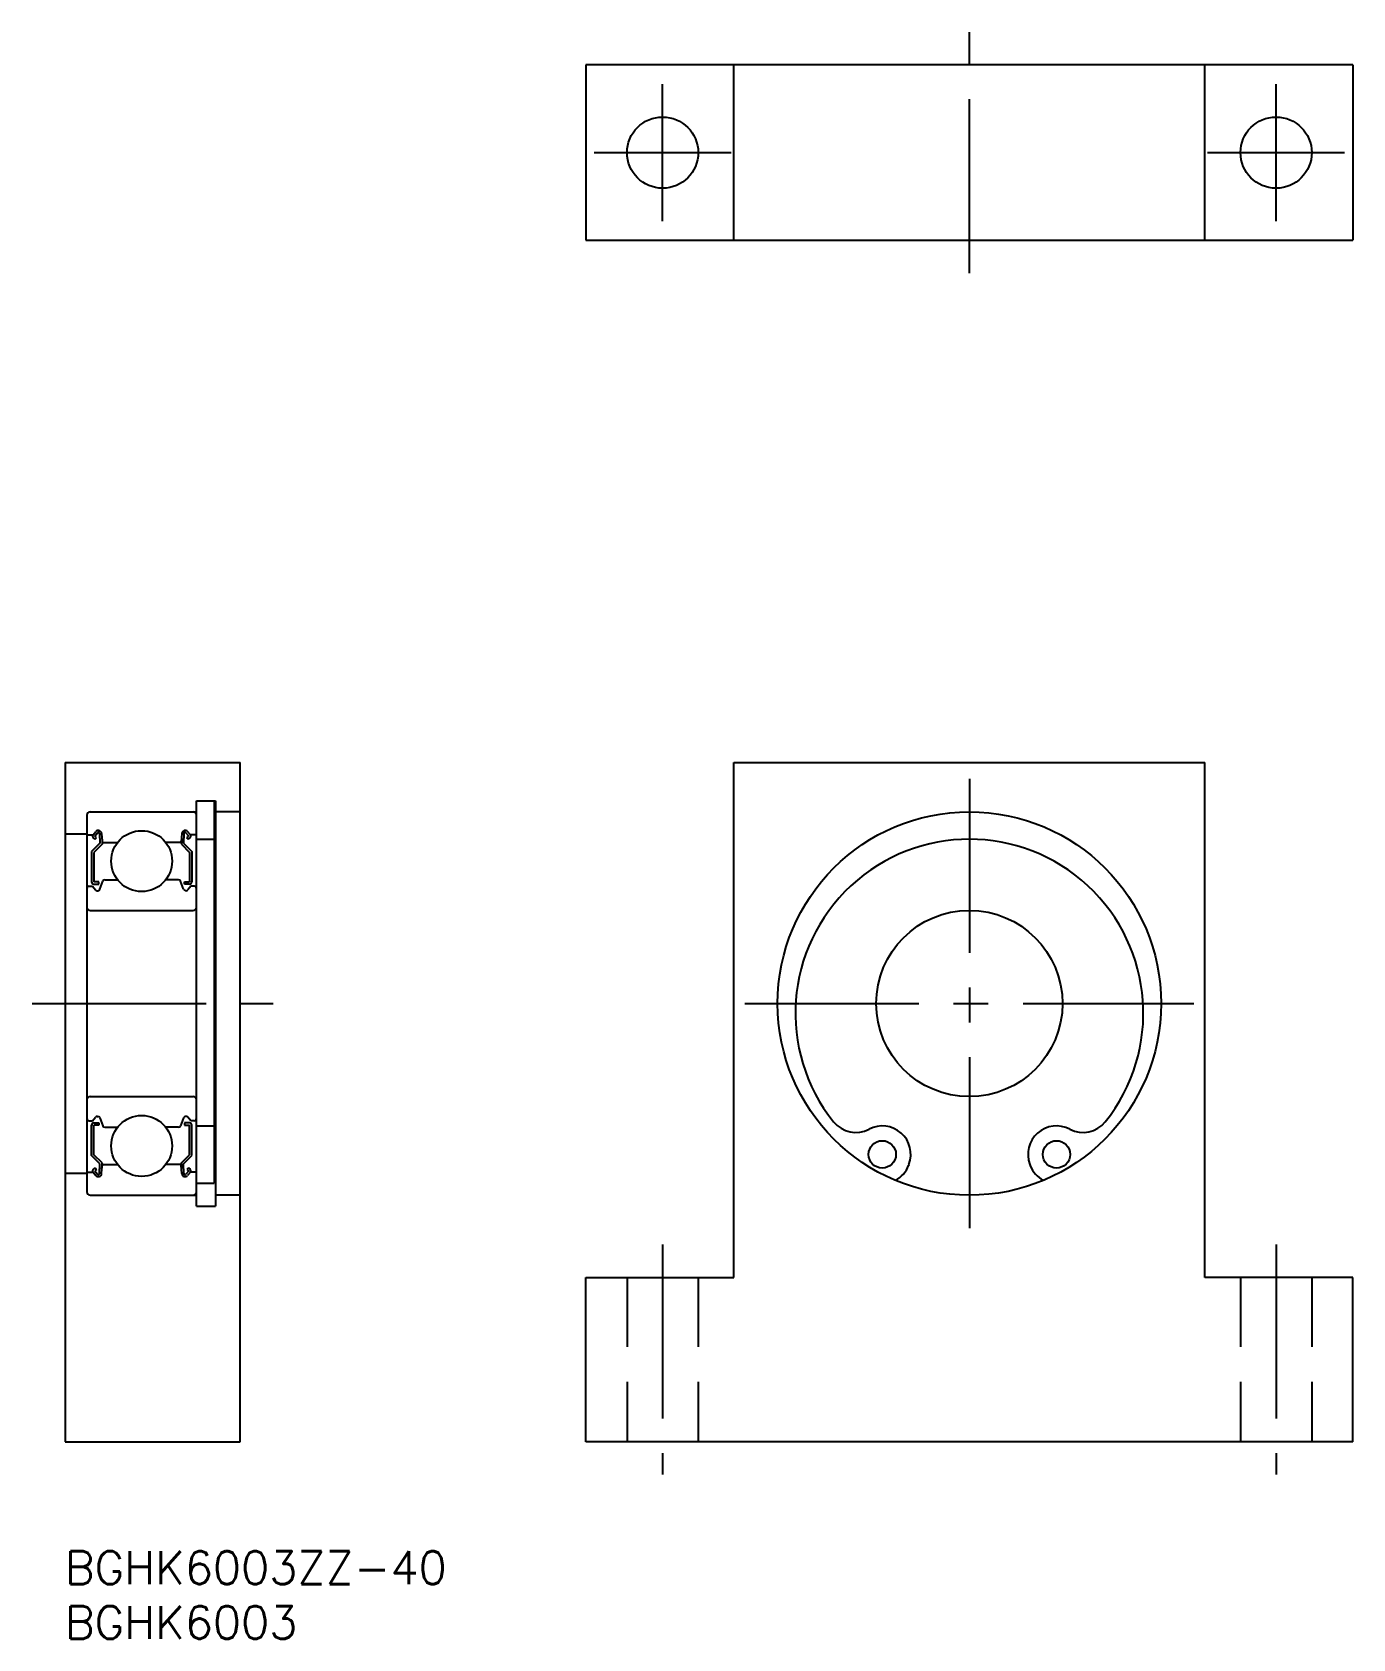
# Model space of a CAD drawing. Extents: x -3 to 118, y -8 to 139.
import ezdxf

# ---------------------------------------------------------------- set-up
doc = ezdxf.new("R2010")
doc.units = 0
doc.header["$LTSCALE"] = 0.5
doc.linetypes.add('CENTER', pattern=[50.8, 31.75, -6.35, 6.35, -6.35])
doc.linetypes.add('DASHED', pattern=[19.05, 12.7, -6.35])
for name, color, linetype in [('MSM_CENTER', 1, 'CENTER'), ('MSM_CONTINUOUS', 7, 'CONTINUOUS'), ('MSM_DASHED', 4, 'DASHED'), ('MSM_PART_NUMBER', 7, 'CONTINUOUS')]:
    doc.layers.add(name, color=color, linetype=linetype)
doc.styles.get("Standard").update_dxf_attribs({"font": 'txt.shx', "height": 3, "bigfont": 'bigfont.shx'})

# ---------------------------------------------------------------- blocks, each defined once
blk = doc.blocks.new('*U4')
at = {"layer": 'MSM_PART_NUMBER'}
blk.add_text('BGHK6003ZZ-40', height=3, dxfattribs=at).set_placement((0, -3))
blk = doc.blocks.new('*U5')
at = {"layer": 'MSM_PART_NUMBER'}
blk.add_text('BGHK6003', height=3, dxfattribs=at).set_placement((0, -8))

msp = doc.modelspace()

# ---------------------------------------------------------------- linework, layer by layer
at = {"layer": 'MSM_CENTER'}
for p, q in [((82.55, 116.68), (82.55, 138.68)), ((54.55, 121.43), (54.55, 133.93)), ((110.55, 121.43), (110.55, 133.93)), ((48.3, 127.68), (60.8, 127.68)), ((104.3, 127.68), (116.8, 127.68)), ((82.55, 70.5), (82.55, 29.5)), ((-3, 50), (19, 50)), ((62.05, 50), (103.05, 50)), ((54.55, 28), (54.55, 7)), ((110.55, 28), (110.55, 7))]:
    msp.add_line(p, q, dxfattribs=at)
at = {"layer": 'MSM_CONTINUOUS'}
for p, q in [((117.55, 135.68), (47.55, 135.68)), ((47.55, 135.68), (47.55, 119.68)), ((61.05, 119.68), (61.05, 135.68)), ((104.05, 119.68), (104.05, 135.68)), ((117.55, 135.68), (117.55, 119.68)), ((47.55, 119.68), (117.55, 119.68)), ((0, 72), (0, 10)), ((0, 72), (16, 72)), ((16, 10), (16, 72)), ((61.05, 25), (61.05, 72)), ((61.05, 72), (104.05, 72)), ((104.05, 25), (104.05, 72)), ((2.3, 67.5), (12, 67.5)), ((12, 31.5), (12, 68.5)), ((12, 68.5), (13.75, 68.5)), ((13.6, 68.5, -0.5), (13.6, 33.59, -0.5)), ((13.75, 68.5), (13.75, 31.5)), ((16, 67.5), (13.75, 67.5)), ((2, 67.2), (2, 32.8)), ((0, 65.5), (2, 65.5)), ((2.1, 65.4), (2.56, 65.4)), ((3.18, 64.63), (2.43, 63.88)), ((2.56, 65.4), (2.81, 65.7)), ((2.74, 64.99), (2.58, 65.12)), ((3.38, 64.55), (2.63, 63.8)), ((2.71, 65.27), (2.96, 65.57)), ((2.87, 65.14), (2.71, 65.27)), ((2.74, 64.99), (2.87, 65.14)), ((3.14, 65.51), (3.18, 64.63)), ((3.34, 65.53), (3.4, 64.79)), ((3.38, 65.02), (3.38, 64.55)), ((3.5, 64.7), (4.8, 64.7)), ((10.5, 64.7), (9.2, 64.7)), ((10.66, 65.53), (10.6, 64.79)), ((10.62, 65.02), (10.62, 64.55)), ((10.62, 64.55), (11.37, 63.8)), ((10.86, 65.51), (10.82, 64.63)), ((10.82, 64.63), (11.57, 63.88)), ((11.29, 65.27), (11.04, 65.57)), ((11.13, 65.14), (11.29, 65.27)), ((11.26, 64.99), (11.13, 65.14)), ((11.44, 65.4), (11.19, 65.7)), ((11.26, 64.99), (11.42, 65.12)), ((11.9, 65.4), (11.44, 65.4)), ((12, 65), (13.6, 65)), ((2.43, 63.88), (2.43, 61.1)), ((2.63, 63.8), (2.63, 61.1)), ((11.37, 63.8), (11.37, 61.1)), ((11.57, 63.88), (11.57, 61.1)), ((2.2, 60.7), (2.5, 60.7)), ((2.5, 60.7), (2.78, 60.37)), ((3.08, 61.1), (2.63, 61.1)), ((2.63, 60.9), (3.08, 60.9)), ((2.93, 60.3), (2.99, 60.3)), ((3.08, 60.9), (3.08, 61.1)), ((3.18, 60.43), (3.45, 61.17)), ((3.64, 61.3), (4.8, 61.3)), ((10.36, 61.3), (9.2, 61.3)), ((10.82, 60.43), (10.55, 61.17)), ((10.92, 60.9), (10.92, 61.1)), ((10.92, 61.1), (11.37, 61.1)), ((11.37, 60.9), (10.92, 60.9)), ((11.07, 60.3), (11.01, 60.3)), ((11.5, 60.7), (11.22, 60.37)), ((11.8, 60.7), (11.5, 60.7)), ((2.3, 58.5), (11.7, 58.5)), ((2.3, 41.5), (11.7, 41.5)), ((2.5, 39.3), (2.78, 39.63)), ((2.93, 39.7), (2.99, 39.7)), ((11.07, 39.7), (11.01, 39.7)), ((11.5, 39.3), (11.22, 39.63)), ((2.2, 39.3), (2.5, 39.3)), ((2.43, 36.12), (2.43, 38.9)), ((2.63, 39.1), (3.08, 39.1)), ((2.63, 36.2), (2.63, 38.9)), ((3.08, 38.9), (2.63, 38.9)), ((3.08, 39.1), (3.08, 38.9)), ((3.18, 39.57), (3.45, 38.83)), ((3.64, 38.7), (4.8, 38.7)), ((10.36, 38.7), (9.2, 38.7)), ((10.82, 39.57), (10.55, 38.83)), ((10.92, 39.1), (10.92, 38.9)), ((11.37, 39.1), (10.92, 39.1)), ((10.92, 38.9), (11.37, 38.9)), ((11.37, 36.2), (11.37, 38.9)), ((11.8, 39.3), (11.5, 39.3)), ((11.57, 36.12), (11.57, 38.9)), ((12, 38.83), (13.6, 38.83)), ((3.18, 35.37), (2.43, 36.12)), ((3.38, 35.45), (2.63, 36.2)), ((3.14, 34.49), (3.18, 35.37)), ((3.34, 34.47), (3.4, 35.21)), ((3.38, 34.98), (3.38, 35.45)), ((3.5, 35.3), (4.8, 35.3)), ((10.5, 35.3), (9.2, 35.3)), ((10.66, 34.47), (10.6, 35.21)), ((10.62, 35.45), (11.37, 36.2)), ((10.62, 34.98), (10.62, 35.45)), ((10.82, 35.37), (11.57, 36.12)), ((10.86, 34.49), (10.82, 35.37)), ((77, 35.21), (77.04, 35.32)), ((88.07, 35.32), (88.11, 35.21)), ((0, 34.5), (2, 34.5)), ((2.1, 34.6), (2.56, 34.6)), ((2.56, 34.6), (2.81, 34.3)), ((2.74, 35.01), (2.58, 34.88)), ((2.87, 34.86), (2.71, 34.73)), ((2.71, 34.73), (2.96, 34.43)), ((2.74, 35.01), (2.87, 34.86)), ((11.29, 34.73), (11.04, 34.43)), ((11.26, 35.01), (11.13, 34.86)), ((11.13, 34.86), (11.29, 34.73)), ((11.44, 34.6), (11.19, 34.3)), ((11.26, 35.01), (11.42, 34.88)), ((11.9, 34.6), (11.44, 34.6)), ((2.3, 32.5), (12, 32.5)), ((12, 33.59), (13.6, 33.59)), ((16, 32.5), (13.75, 32.5)), ((12, 31.5), (13.75, 31.5)), ((47.55, 25), (61.05, 25)), ((47.55, 10), (47.55, 25)), ((117.55, 25), (104.05, 25)), ((117.55, 10), (117.55, 25)), ((0, 10), (16, 10)), ((117.55, 10), (47.55, 10))]:
    msp.add_line(p, q, dxfattribs=at)
for centre, radius in [((54.55, 127.68), 3.25), ((110.55, 127.68), 3.25), ((82.55, 50), 17.5), ((7, 63), 2.78), ((82.55, 50), 8.5), ((7, 37), 2.78), ((74.6, 36.23), 1.25), ((90.5, 36.23), 1.25)]:
    msp.add_circle(centre, radius, dxfattribs=at)
for centre, radius, start, end in [((2.3, 67.2), 0.3, 90, 180), ((11.7, 67.2), 0.3, 0, 90), ((2.1, 65.5), 0.1, 180, 270), ((2.71, 65.27), 0.2, 140.0031, 230.0823), ((3.04, 65.5), 0.3, 4.9968, 140.0031), ((3.04, 65.51), 0.1, 2.8198, 140.0012), ((3.5, 64.8), 0.1, 184.9968, 270), ((10.5, 64.8), 0.1, 270, 355.0032), ((10.96, 65.5), 0.3, 39.9969, 175.0032), ((10.96, 65.51), 0.1, 39.9988, 177.1802), ((11.29, 65.27), 0.2, 309.9177, 39.9969), ((11.9, 65.5), 0.1, 270, 0), ((82.55, 49.12), 15.88, 321.3506, 218.6494), ((2.2, 60.5), 0.2, 90, 180), ((2.63, 61.1), 0.2, 180, 270), ((2.93, 60.5), 0.2, 219.9947, 270), ((2.99, 60.5), 0.2, 270, 339.9921), ((3.64, 61.1), 0.2, 90, 159.9921), ((10.36, 61.1), 0.2, 20.0079, 90), ((11.01, 60.5), 0.2, 200.0079, 270), ((11.07, 60.5), 0.2, 270, 320.0053), ((11.37, 61.1), 0.2, 270, 0), ((11.8, 60.5), 0.2, 0, 90), ((2.3, 58.8), 0.3, 180, 270), ((11.7, 58.8), 0.3, 270, 0), ((2.3, 41.2), 0.3, 90, 180), ((11.7, 41.2), 0.3, 0, 90), ((2.93, 39.5), 0.2, 90, 140.0053), ((2.99, 39.5), 0.2, 20.0079, 90), ((11.01, 39.5), 0.2, 90, 159.9921), ((11.07, 39.5), 0.2, 39.9947, 90), ((2.2, 39.5), 0.2, 180, 270), ((2.63, 38.9), 0.2, 90, 180), ((3.64, 38.9), 0.2, 200.0079, 270), ((10.36, 38.9), 0.2, 270, 339.9921), ((11.37, 38.9), 0.2, 0, 90), ((11.8, 39.5), 0.2, 270, 0), ((72.19, 40.83), 2.6, 218.6494, 297.7045), ((74.6, 36.23), 2.6, 339.4114, 117.7045), ((90.5, 36.23), 2.6, 62.2955, 200.5886), ((92.92, 40.83), 2.6, 242.2955, 321.3506), ((3.5, 35.2), 0.1, 90, 175.0032), ((10.5, 35.2), 0.1, 4.9968, 90), ((74.66, 36.09), 2.5, 297.0551, 339.4114), ((90.45, 36.09), 2.5, 200.5886, 242.9449), ((2.1, 34.5), 0.1, 90, 180), ((2.71, 34.73), 0.2, 129.9177, 219.9969), ((3.04, 34.5), 0.3, 219.9969, 355.0032), ((3.04, 34.49), 0.1, 219.9988, 357.1802), ((10.96, 34.5), 0.3, 184.9968, 320.0031), ((10.96, 34.49), 0.1, 182.8198, 320.0012), ((11.29, 34.73), 0.2, 320.0031, 50.0823), ((11.9, 34.5), 0.1, 0, 90), ((2.3, 32.8), 0.3, 180, 270), ((11.7, 32.8), 0.3, 270, 0)]:
    msp.add_arc(centre, radius, start, end, dxfattribs=at)
at = {"layer": 'MSM_DASHED'}
for p, q in [((51.3, 25), (51.3, 10)), ((57.8, 25), (57.8, 10)), ((107.3, 25), (107.3, 10)), ((113.8, 25), (113.8, 10))]:
    msp.add_line(p, q, dxfattribs=at)

# ---------------------------------------------------------------- block references
at = {"layer": 'MSM_CONTINUOUS'}
for name in ['*U4', '*U5']:
    msp.add_blockref(name, (0, 0), dxfattribs=at)

doc.saveas('drawing.dxf')
